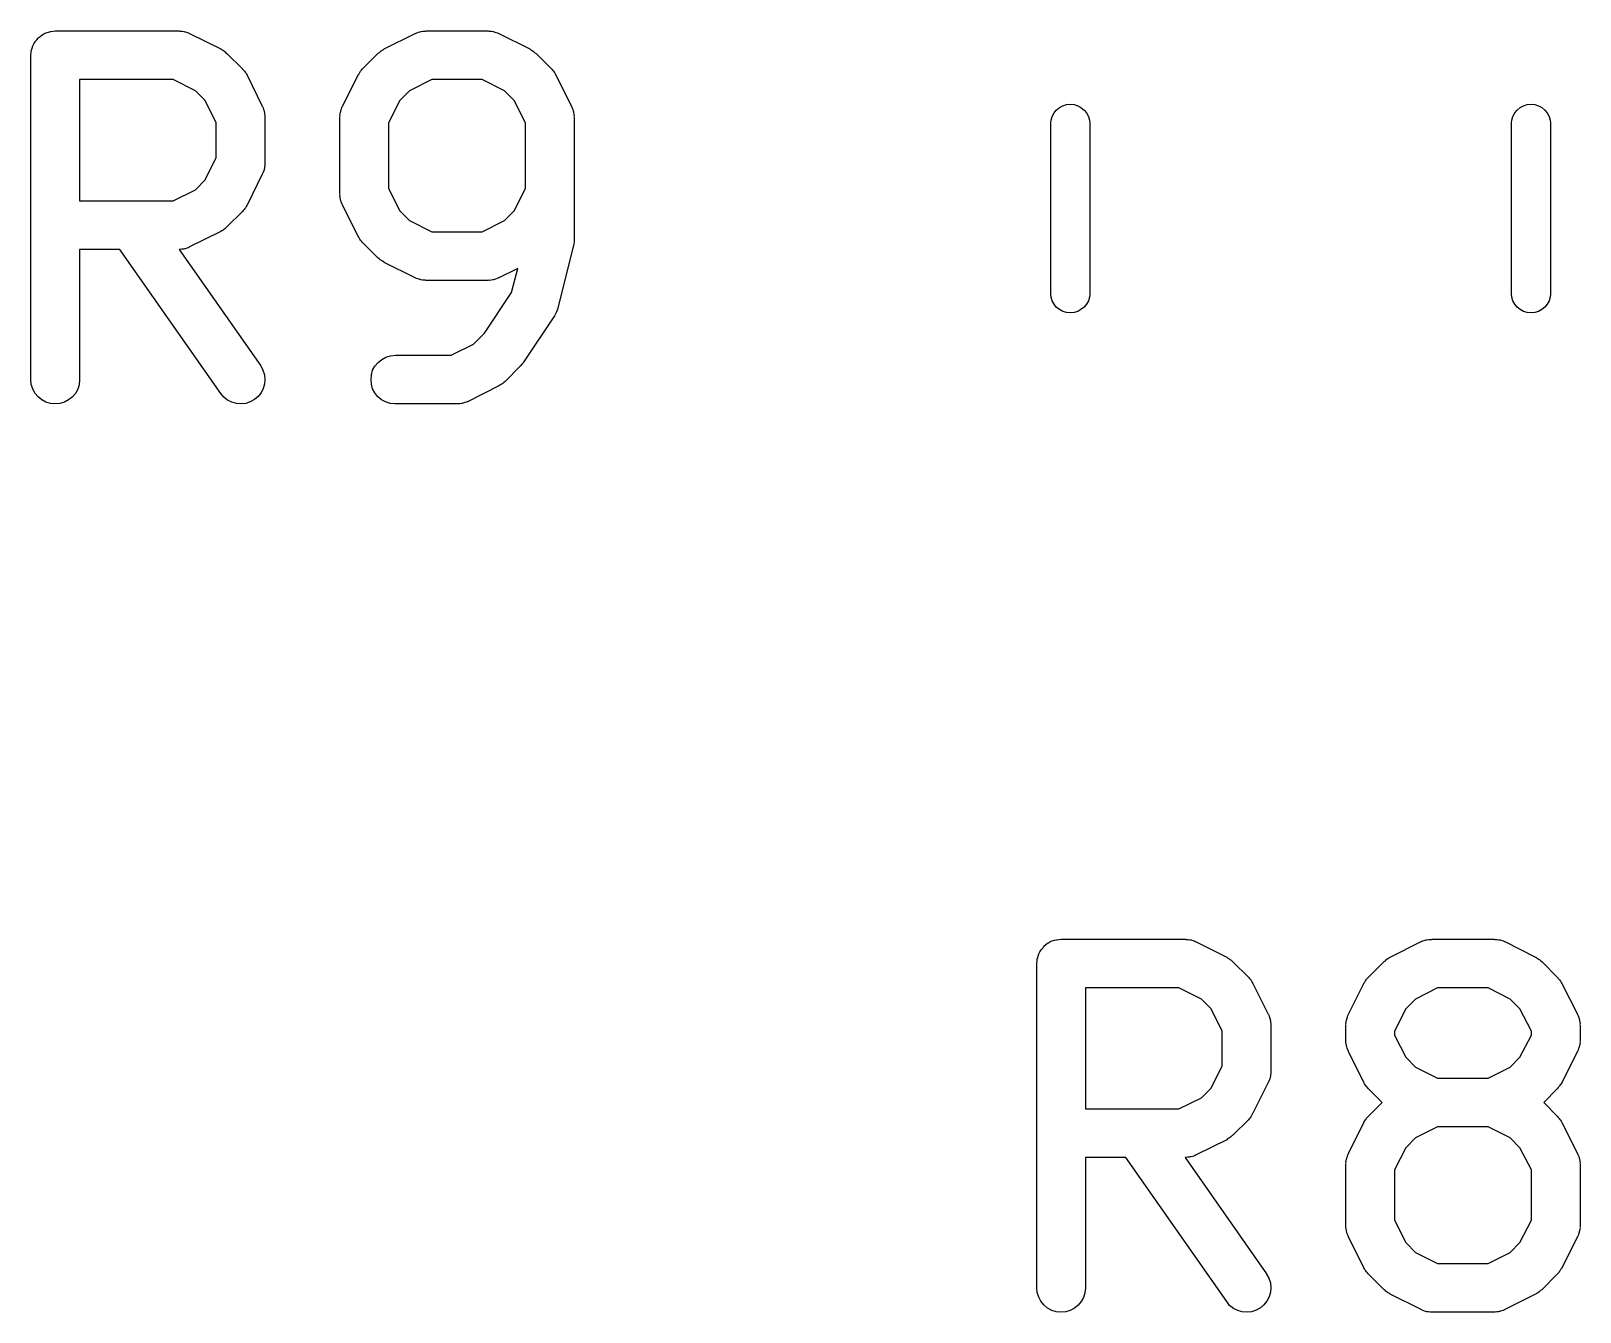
# Model space of a CAD drawing. Extents: x 156.4 to 200.3, y -120.7 to -71.6.
# Drawn here: x 158.587 to 163.361, y -101.727 to -97.777 of the extents above; entities that cross this region are included whole.
import ezdxf

# ---------------------------------------------------------------- set-up
doc = ezdxf.new("R2010")
doc.units = 0
doc.layers.add('BLACK', color=7, linetype='CONTINUOUS')

msp = doc.modelspace()

# ---------------------------------------------------------------- linework, layer by layer
at = {"layer": 'BLACK', "linetype": 'CONTINUOUS'}
for p, q in [((158.593, -97.8228), (158.596, -97.8166)), ((158.596, -97.8166), (158.6, -97.8104)), ((158.6, -97.81), (158.605, -97.8046)), ((158.6, -97.8102), (158.6, -97.81)), ((158.6, -97.8104), (158.6, -97.8102)), ((158.605, -97.8046), (158.609, -97.7992)), ((158.609, -97.7988), (158.615, -97.7944)), ((158.609, -97.799), (158.609, -97.7988)), ((158.609, -97.7992), (158.609, -97.799)), ((158.615, -97.7944), (158.62, -97.7899)), ((158.62, -97.7899), (158.621, -97.7898)), ((158.621, -97.7896), (158.627, -97.7864)), ((158.621, -97.7898), (158.621, -97.7896)), ((158.627, -97.7864), (158.633, -97.783)), ((158.633, -97.783), (158.634, -97.783)), ((158.634, -97.7828), (158.641, -97.7808)), ((158.634, -97.783), (158.634, -97.7828)), ((158.641, -97.7808), (158.647, -97.7788)), ((158.647, -97.7788), (158.648, -97.7788)), ((158.648, -97.7787), (158.655, -97.7781)), ((158.648, -97.7788), (158.648, -97.7787)), ((158.655, -97.7781), (158.662, -97.7774)), ((158.662, -97.7774), (159.043, -97.7774)), ((159.043, -97.7774), (159.044, -97.7774)), ((159.044, -97.7774), (159.046, -97.7776)), ((159.046, -97.7776), (159.048, -97.7776)), ((159.048, -97.7776), (159.053, -97.7784)), ((159.053, -97.7784), (159.058, -97.779)), ((159.058, -97.779), (159.061, -97.7797)), ((159.061, -97.7797), (159.063, -97.7801)), ((159.063, -97.7801), (159.068, -97.7819)), ((159.068, -97.7819), (159.072, -97.7834)), ((159.072, -97.7834), (159.074, -97.7845)), ((159.074, -97.7845), (159.076, -97.7853)), ((159.076, -97.7853), (159.172, -97.8329)), ((159.676, -97.8329), (159.771, -97.7853)), ((159.771, -97.7853), (159.772, -97.7848)), ((159.772, -97.7848), (159.774, -97.7841)), ((159.774, -97.7841), (159.776, -97.783)), ((159.776, -97.783), (159.781, -97.7816)), ((159.781, -97.7816), (159.786, -97.7798)), ((159.786, -97.7798), (159.788, -97.7794)), ((159.788, -97.7794), (159.79, -97.7788)), ((159.79, -97.7788), (159.795, -97.7783)), ((159.795, -97.7783), (159.8, -97.7775)), ((159.8, -97.7775), (159.803, -97.7776)), ((159.803, -97.7776), (159.805, -97.7774)), ((159.805, -97.7774), (159.995, -97.7774)), ((159.995, -97.7774), (159.996, -97.7774)), ((159.996, -97.7774), (159.998, -97.7776)), ((159.998, -97.7776), (160.001, -97.7776)), ((160.001, -97.7776), (160.006, -97.7784)), ((160.006, -97.7784), (160.011, -97.779)), ((160.011, -97.779), (160.013, -97.7797)), ((160.013, -97.7797), (160.015, -97.7801)), ((160.015, -97.7801), (160.02, -97.7819)), ((160.02, -97.7819), (160.025, -97.7834)), ((160.025, -97.7834), (160.027, -97.7845)), ((160.027, -97.7845), (160.029, -97.7853)), ((160.029, -97.7853), (160.124, -97.8329)), ((158.587, -97.8513), (158.588, -97.8443)), ((158.587, -97.8518), (158.587, -97.8513)), ((158.587, -97.8519), (158.587, -97.8518)), ((158.587, -97.8524), (158.587, -97.8519)), ((158.587, -97.8519), (158.587, -97.8519)), ((158.587, -98.8524), (158.587, -97.8524)), ((158.588, -97.8373), (158.589, -97.837)), ((158.588, -97.8443), (158.588, -97.8373)), ((158.589, -97.8368), (158.591, -97.8301)), ((158.589, -97.837), (158.589, -97.8368)), ((158.591, -97.8301), (158.593, -97.8233)), ((158.593, -97.8231), (158.593, -97.8228)), ((158.593, -97.8233), (158.593, -97.8231)), ((159.172, -97.8329), (159.173, -97.8334)), ((159.173, -97.8334), (159.176, -97.8357)), ((159.176, -97.8357), (159.18, -97.8377)), ((159.18, -97.8377), (159.182, -97.8397)), ((159.182, -97.8397), (159.185, -97.8414)), ((159.185, -97.8414), (159.188, -97.8443)), ((159.188, -97.8443), (159.191, -97.847)), ((159.191, -97.847), (159.239, -97.8946)), ((159.609, -97.8946), (159.656, -97.847)), ((159.656, -97.847), (159.657, -97.8462)), ((159.657, -97.8462), (159.661, -97.8436)), ((159.661, -97.8436), (159.664, -97.8407)), ((159.664, -97.8407), (159.666, -97.839)), ((159.666, -97.839), (159.669, -97.8371)), ((159.669, -97.8371), (159.672, -97.8352)), ((159.672, -97.8352), (159.676, -97.8329)), ((160.124, -97.8329), (160.125, -97.8334)), ((160.125, -97.8334), (160.128, -97.8357)), ((160.128, -97.8357), (160.132, -97.8377)), ((160.132, -97.8377), (160.135, -97.8397)), ((160.135, -97.8397), (160.137, -97.8414)), ((160.137, -97.8414), (160.14, -97.8443)), ((160.14, -97.8443), (160.144, -97.847)), ((160.144, -97.847), (160.191, -97.8946)), ((159.239, -97.8946), (159.239, -97.8953)), ((159.239, -97.8953), (159.242, -97.8986)), ((159.242, -97.8986), (159.245, -97.9017)), ((159.245, -97.9017), (159.247, -97.9043)), ((159.247, -97.9043), (159.249, -97.9068)), ((159.249, -97.9068), (159.251, -97.9105)), ((159.251, -97.9105), (159.253, -97.9141)), ((159.253, -97.9141), (159.3, -98.0093)), ((159.547, -98.0093), (159.595, -97.9141)), ((159.595, -97.9131), (159.598, -97.9096)), ((159.595, -97.9141), (159.595, -97.9131)), ((159.598, -97.9096), (159.6, -97.9059)), ((159.6, -97.9059), (159.602, -97.9035)), ((159.602, -97.9035), (159.603, -97.9009)), ((159.603, -97.9009), (159.606, -97.8978)), ((159.606, -97.8978), (159.609, -97.8946)), ((160.191, -97.8946), (160.192, -97.8953)), ((160.192, -97.8953), (160.194, -97.8986)), ((160.194, -97.8986), (160.197, -97.9017)), ((160.197, -97.9017), (160.199, -97.9043)), ((160.199, -97.9043), (160.201, -97.9068)), ((160.201, -97.9068), (160.203, -97.9105)), ((160.203, -97.9105), (160.205, -97.9141)), ((160.205, -97.9141), (160.253, -98.0093)), ((158.737, -97.9274), (158.737, -98.3012)), ((159.025, -97.9274), (158.737, -97.9274)), ((159.094, -97.9616), (159.025, -97.9274)), ((159.124, -97.992), (159.094, -97.9616)), ((159.754, -97.9616), (159.724, -97.992)), ((159.822, -97.9274), (159.754, -97.9616)), ((159.978, -97.9274), (159.822, -97.9274)), ((160.046, -97.9616), (159.978, -97.9274)), ((160.076, -97.992), (160.046, -97.9616)), ((159.158, -98.0606), (159.124, -97.992)), ((159.3, -98.0093), (159.301, -98.0103)), ((159.546, -98.0114), (159.547, -98.0093)), ((159.724, -97.992), (159.689, -98.0606)), ((160.111, -98.0606), (160.076, -97.992)), ((160.253, -98.0093), (160.253, -98.0103)), ((161.757, -98.0136), (161.767, -98.008)), ((161.767, -98.008), (161.778, -98.0046)), ((161.778, -98.0046), (161.79, -98.0035)), ((161.79, -98.0035), (161.802, -98.0046)), ((161.802, -98.0046), (161.813, -98.008)), ((161.813, -98.008), (161.823, -98.0136)), ((163.177, -98.0136), (163.187, -98.008)), ((163.187, -98.008), (163.198, -98.0046)), ((163.198, -98.0046), (163.21, -98.0035)), ((163.21, -98.0035), (163.222, -98.0046)), ((163.222, -98.0046), (163.233, -98.008)), ((163.233, -98.008), (163.243, -98.0136)), ((159.301, -98.0103), (159.302, -98.0123)), ((159.302, -98.0123), (159.303, -98.0143)), ((159.303, -98.0143), (159.304, -98.0192)), ((159.304, -98.0192), (159.306, -98.024)), ((159.306, -98.024), (159.306, -98.0262)), ((159.306, -98.0262), (159.307, -98.0283)), ((159.307, -98.0283), (159.307, -98.0334)), ((159.307, -98.0334), (159.308, -98.0385)), ((159.308, -98.0385), (159.308, -98.0407)), ((159.308, -98.0407), (159.308, -98.0429)), ((159.308, -98.0429), (159.308, -98.1857)), ((159.539, -98.0374), (159.54, -98.0324)), ((159.54, -98.0396), (159.539, -98.0374)), ((159.539, -98.0418), (159.54, -98.0396)), ((159.539, -98.0429), (159.539, -98.0418)), ((159.539, -98.281), (159.539, -98.0429)), ((159.54, -98.0324), (159.541, -98.0273)), ((159.541, -98.0273), (159.542, -98.0252)), ((159.542, -98.023), (159.544, -98.0182)), ((159.542, -98.0252), (159.542, -98.023)), ((159.544, -98.0182), (159.545, -98.0133)), ((159.545, -98.0133), (159.546, -98.0114)), ((160.253, -98.0103), (160.254, -98.0123)), ((160.254, -98.0123), (160.255, -98.0143)), ((160.255, -98.0143), (160.257, -98.0192)), ((160.257, -98.0192), (160.258, -98.024)), ((160.258, -98.024), (160.259, -98.0262)), ((160.259, -98.0262), (160.259, -98.0283)), ((160.259, -98.0283), (160.26, -98.0334)), ((160.26, -98.0334), (160.261, -98.0385)), ((160.261, -98.0385), (160.26, -98.0407)), ((160.26, -98.0407), (160.261, -98.0429)), ((160.261, -98.0429), (160.261, -98.4238)), ((161.73, -98.0608), (161.731, -98.052)), ((161.731, -98.052), (161.734, -98.0407)), ((161.734, -98.0407), (161.74, -98.0303)), ((161.74, -98.0303), (161.747, -98.0211)), ((161.747, -98.0211), (161.757, -98.0136)), ((161.823, -98.0136), (161.833, -98.0211)), ((161.833, -98.0211), (161.84, -98.0303)), ((161.84, -98.0303), (161.846, -98.0407)), ((161.846, -98.0407), (161.849, -98.052)), ((161.849, -98.052), (161.85, -98.0608)), ((163.15, -98.0608), (163.151, -98.052)), ((163.151, -98.052), (163.154, -98.0407)), ((163.154, -98.0407), (163.16, -98.0303)), ((163.16, -98.0303), (163.167, -98.0211)), ((163.167, -98.0211), (163.177, -98.0136)), ((163.243, -98.0136), (163.253, -98.0211)), ((163.253, -98.0211), (163.26, -98.0303)), ((163.26, -98.0303), (163.266, -98.0407)), ((163.266, -98.0407), (163.269, -98.052)), ((163.269, -98.052), (163.27, -98.0608)), ((159.158, -98.168), (159.158, -98.0606)), ((159.689, -98.0606), (159.689, -98.2632)), ((160.111, -98.2632), (160.111, -98.0606)), ((161.73, -98.5892), (161.73, -98.0608)), ((161.85, -98.0608), (161.85, -98.5892)), ((163.15, -98.5892), (163.15, -98.0608)), ((163.27, -98.0608), (163.27, -98.5892)), ((159.124, -98.2365), (159.158, -98.168)), ((159.308, -98.1912), (159.307, -98.1962)), ((159.307, -98.1962), (159.307, -98.2013)), ((159.308, -98.1857), (159.308, -98.1868)), ((159.308, -98.1868), (159.308, -98.189)), ((159.308, -98.189), (159.308, -98.1912)), ((159.094, -98.2669), (159.124, -98.2365)), ((159.3, -98.2193), (159.253, -98.3145)), ((159.301, -98.2172), (159.3, -98.2193)), ((159.302, -98.2153), (159.301, -98.2172)), ((159.304, -98.2104), (159.302, -98.2153)), ((159.306, -98.2056), (159.304, -98.2104)), ((159.307, -98.2013), (159.306, -98.2034)), ((159.306, -98.2034), (159.306, -98.2056)), ((159.025, -98.3012), (159.094, -98.2669)), ((159.54, -98.2831), (159.539, -98.281)), ((159.539, -98.2854), (159.54, -98.2831)), ((159.54, -98.2904), (159.539, -98.2854)), ((159.541, -98.2955), (159.54, -98.2904)), ((159.541, -98.2976), (159.541, -98.2955)), ((159.689, -98.2632), (159.724, -98.3318)), ((160.076, -98.3318), (160.111, -98.2632)), ((158.737, -98.3012), (159.025, -98.3012)), ((159.239, -98.334), (159.191, -98.3816)), ((159.241, -98.3307), (159.239, -98.334)), ((159.244, -98.3277), (159.241, -98.3307)), ((159.246, -98.3251), (159.244, -98.3277)), ((159.248, -98.3227), (159.246, -98.3251)), ((159.25, -98.319), (159.248, -98.3227)), ((159.252, -98.3154), (159.25, -98.319)), ((159.253, -98.3145), (159.252, -98.3154)), ((159.542, -98.2998), (159.541, -98.2976)), ((159.543, -98.3046), (159.542, -98.2998)), ((159.545, -98.3095), (159.543, -98.3046)), ((159.546, -98.3115), (159.545, -98.3095)), ((159.547, -98.3136), (159.546, -98.3115)), ((159.547, -98.3145), (159.547, -98.3136)), ((159.595, -98.4097), (159.547, -98.3145)), ((159.724, -98.3318), (159.754, -98.3622)), ((160.046, -98.3622), (160.076, -98.3318)), ((159.179, -98.3915), (159.175, -98.3934)), ((159.181, -98.3895), (159.179, -98.3915)), ((159.184, -98.3879), (159.181, -98.3895)), ((159.187, -98.385), (159.184, -98.3879)), ((159.19, -98.3823), (159.187, -98.385)), ((159.191, -98.3816), (159.19, -98.3823)), ((159.754, -98.3622), (159.822, -98.3964)), ((159.978, -98.3964), (160.046, -98.3622)), ((159.172, -98.3957), (159.076, -98.4433)), ((159.175, -98.3934), (159.172, -98.3957)), ((159.597, -98.4133), (159.595, -98.4097)), ((159.599, -98.417), (159.597, -98.4133)), ((159.601, -98.4195), (159.599, -98.417)), ((159.603, -98.4221), (159.601, -98.4195)), ((159.606, -98.4252), (159.603, -98.4221)), ((159.608, -98.4285), (159.606, -98.4252)), ((159.609, -98.4292), (159.608, -98.4285)), ((159.656, -98.4768), (159.609, -98.4292)), ((159.822, -98.3964), (159.978, -98.3964)), ((160.26, -98.4335), (160.259, -98.4394)), ((160.259, -98.4394), (160.259, -98.4407)), ((160.261, -98.4275), (160.26, -98.4335)), ((160.261, -98.4238), (160.261, -98.4249)), ((160.261, -98.4249), (160.261, -98.4262)), ((160.261, -98.4262), (160.261, -98.4275)), ((158.861, -98.4512), (158.737, -98.4512)), ((158.737, -98.4512), (158.737, -98.8524)), ((159.172, -98.8954), (158.861, -98.4512)), ((159.045, -98.451), (159.044, -98.4511)), ((159.044, -98.4511), (159.295, -98.8094)), ((159.047, -98.4511), (159.045, -98.451)), ((159.052, -98.4503), (159.047, -98.4511)), ((159.057, -98.4498), (159.052, -98.4503)), ((159.06, -98.4491), (159.057, -98.4498)), ((159.062, -98.4488), (159.06, -98.4491)), ((159.067, -98.447), (159.062, -98.4488)), ((159.071, -98.4455), (159.067, -98.447)), ((159.073, -98.4445), (159.071, -98.4455)), ((159.075, -98.4437), (159.073, -98.4445)), ((159.076, -98.4433), (159.075, -98.4437)), ((159.66, -98.4795), (159.656, -98.4768)), ((159.663, -98.4825), (159.66, -98.4795)), ((159.665, -98.4842), (159.663, -98.4825)), ((159.668, -98.4861), (159.665, -98.4842)), ((159.672, -98.4881), (159.668, -98.4861)), ((160.258, -98.442), (160.211, -98.6325)), ((160.259, -98.4407), (160.258, -98.442)), ((159.675, -98.4904), (159.672, -98.4881)), ((159.676, -98.4909), (159.675, -98.4904)), ((159.771, -98.5385), (159.676, -98.4909)), ((160.087, -98.5094), (160.029, -98.5385)), ((160.068, -98.5835), (160.087, -98.5094)), ((159.773, -98.5393), (159.771, -98.5385)), ((159.775, -98.5404), (159.773, -98.5393)), ((159.78, -98.5419), (159.775, -98.5404)), ((159.785, -98.5437), (159.78, -98.5419)), ((159.787, -98.5441), (159.785, -98.5437)), ((159.789, -98.5448), (159.787, -98.5441)), ((159.794, -98.5454), (159.789, -98.5448)), ((159.799, -98.5462), (159.794, -98.5454)), ((159.802, -98.5462), (159.799, -98.5462)), ((159.804, -98.5464), (159.802, -98.5462)), ((159.805, -98.5464), (159.804, -98.5464)), ((159.995, -98.5464), (159.805, -98.5464)), ((159.997, -98.5462), (159.995, -98.5464)), ((160, -98.5463), (159.997, -98.5462)), ((160.005, -98.5455), (160, -98.5463)), ((160.01, -98.545), (160.005, -98.5455)), ((160.012, -98.5444), (160.01, -98.545)), ((160.014, -98.544), (160.012, -98.5444)), ((160.019, -98.5423), (160.014, -98.544)), ((160.024, -98.5408), (160.019, -98.5423)), ((160.026, -98.5397), (160.024, -98.5408)), ((160.028, -98.539), (160.026, -98.5397)), ((160.029, -98.5385), (160.028, -98.539)), ((159.985, -98.7094), (160.068, -98.5835)), ((161.731, -98.598), (161.73, -98.5892)), ((161.734, -98.6093), (161.731, -98.598)), ((161.74, -98.6197), (161.734, -98.6093)), ((161.747, -98.6289), (161.74, -98.6197)), ((161.757, -98.6364), (161.747, -98.6289)), ((161.833, -98.6289), (161.823, -98.6364)), ((161.84, -98.6197), (161.833, -98.6289)), ((161.846, -98.6093), (161.84, -98.6197)), ((161.849, -98.598), (161.846, -98.6093)), ((161.85, -98.5892), (161.849, -98.598)), ((163.151, -98.598), (163.15, -98.5892)), ((163.154, -98.6093), (163.151, -98.598)), ((163.16, -98.6197), (163.154, -98.6093)), ((163.167, -98.6289), (163.16, -98.6197)), ((163.177, -98.6364), (163.167, -98.6289)), ((163.253, -98.6289), (163.243, -98.6364)), ((163.26, -98.6197), (163.253, -98.6289)), ((163.266, -98.6093), (163.26, -98.6197)), ((163.269, -98.598), (163.266, -98.6093)), ((163.27, -98.5892), (163.269, -98.598)), ((160.2, -98.6559), (160.105, -98.7987)), ((160.203, -98.6515), (160.2, -98.6559)), ((160.205, -98.6472), (160.203, -98.6515)), ((160.206, -98.645), (160.205, -98.6472)), ((160.207, -98.643), (160.206, -98.645)), ((160.209, -98.6382), (160.207, -98.643)), ((160.211, -98.6335), (160.209, -98.6382)), ((160.211, -98.6325), (160.211, -98.6335)), ((161.767, -98.642), (161.757, -98.6364)), ((161.778, -98.6454), (161.767, -98.642)), ((161.79, -98.6465), (161.778, -98.6454)), ((161.802, -98.6454), (161.79, -98.6465)), ((161.813, -98.642), (161.802, -98.6454)), ((161.823, -98.6364), (161.813, -98.642)), ((163.187, -98.642), (163.177, -98.6364)), ((163.198, -98.6454), (163.187, -98.642)), ((163.21, -98.6465), (163.198, -98.6454)), ((163.222, -98.6454), (163.21, -98.6465)), ((163.233, -98.642), (163.222, -98.6454)), ((163.243, -98.6364), (163.233, -98.642)), ((159.951, -98.7431), (159.985, -98.7094)), ((159.882, -98.7774), (159.951, -98.7431)), ((159.295, -98.8094), (159.295, -98.8102)), ((159.295, -98.8102), (159.302, -98.8231)), ((159.64, -98.8233), (159.647, -98.8104)), ((159.647, -98.8104), (159.657, -98.7992)), ((159.657, -98.7992), (159.668, -98.7899)), ((159.668, -98.7899), (159.681, -98.783)), ((159.681, -98.783), (159.695, -98.7788)), ((159.695, -98.7788), (159.71, -98.7774)), ((159.71, -98.7774), (159.882, -98.7774)), ((160.096, -98.8102), (160.048, -98.8578)), ((160.1, -98.8049), (160.096, -98.8102)), ((160.105, -98.7996), (160.1, -98.8049)), ((160.105, -98.7987), (160.105, -98.7989)), ((160.105, -98.7989), (160.105, -98.7989)), ((160.105, -98.7989), (160.105, -98.7989)), ((160.105, -98.7989), (160.105, -98.7996)), ((158.588, -98.8669), (158.587, -98.8524)), ((158.593, -98.881), (158.588, -98.8669)), ((158.735, -98.868), (158.731, -98.8819)), ((158.737, -98.8534), (158.735, -98.868)), ((158.737, -98.8524), (158.737, -98.8534)), ((159.302, -98.8231), (159.307, -98.8371)), ((159.307, -98.8662), (159.303, -98.8802)), ((159.307, -98.8371), (159.308, -98.8516)), ((159.308, -98.8516), (159.307, -98.8662)), ((159.635, -98.8519), (159.636, -98.8373)), ((159.636, -98.8664), (159.635, -98.8519)), ((159.636, -98.8373), (159.64, -98.8233)), ((159.64, -98.8805), (159.636, -98.8664)), ((160.036, -98.8677), (160.032, -98.8696)), ((160.039, -98.8657), (160.036, -98.8677)), ((160.041, -98.8641), (160.039, -98.8657)), ((160.044, -98.8612), (160.041, -98.8641)), ((160.048, -98.8585), (160.044, -98.8612)), ((160.048, -98.8578), (160.048, -98.8585)), ((158.599, -98.8939), (158.593, -98.881)), ((158.609, -98.9052), (158.599, -98.8939)), ((158.62, -98.9146), (158.609, -98.9052)), ((158.633, -98.9215), (158.62, -98.9146)), ((158.703, -98.9151), (158.69, -98.9219)), ((158.714, -98.906), (158.703, -98.9151)), ((158.724, -98.8948), (158.714, -98.906)), ((158.731, -98.8819), (158.724, -98.8948)), ((159.181, -98.9065), (159.172, -98.8954)), ((159.193, -98.9156), (159.181, -98.9065)), ((159.206, -98.9222), (159.193, -98.9156)), ((159.276, -98.9141), (159.263, -98.9212)), ((159.287, -98.9047), (159.276, -98.9141)), ((159.296, -98.8932), (159.287, -98.9047)), ((159.303, -98.8802), (159.296, -98.8932)), ((159.647, -98.8934), (159.64, -98.8805)), ((159.656, -98.9049), (159.647, -98.8934)), ((159.667, -98.9143), (159.656, -98.9049)), ((159.68, -98.9213), (159.667, -98.9143)), ((160.029, -98.8718), (159.934, -98.9195)), ((160.032, -98.8696), (160.029, -98.8718)), ((158.647, -98.9258), (158.633, -98.9215)), ((158.661, -98.9274), (158.647, -98.9258)), ((158.676, -98.9261), (158.661, -98.9274)), ((158.69, -98.9219), (158.676, -98.9261)), ((159.22, -98.9262), (159.206, -98.9222)), ((159.235, -98.9274), (159.22, -98.9262)), ((159.249, -98.9257), (159.235, -98.9274)), ((159.263, -98.9212), (159.249, -98.9257)), ((159.694, -98.9257), (159.68, -98.9213)), ((159.708, -98.9274), (159.694, -98.9257)), ((159.71, -98.9274), (159.708, -98.9274)), ((159.9, -98.9274), (159.71, -98.9274)), ((159.902, -98.9272), (159.9, -98.9274)), ((159.904, -98.9273), (159.902, -98.9272)), ((159.909, -98.9265), (159.904, -98.9273)), ((159.915, -98.926), (159.909, -98.9265)), ((159.917, -98.9253), (159.915, -98.926)), ((159.919, -98.925), (159.917, -98.9253)), ((159.924, -98.9232), (159.919, -98.925)), ((159.929, -98.9217), (159.924, -98.9232)), ((159.931, -98.9207), (159.929, -98.9217)), ((159.933, -98.9199), (159.931, -98.9207)), ((159.934, -98.9195), (159.933, -98.9199)), ((161.721, -100.59), (161.727, -100.586)), ((161.727, -100.586), (161.733, -100.583)), ((161.733, -100.583), (161.734, -100.583)), ((161.734, -100.583), (161.741, -100.581)), ((161.734, -100.583), (161.734, -100.583)), ((161.741, -100.581), (161.747, -100.579)), ((161.747, -100.579), (161.748, -100.579)), ((161.748, -100.579), (161.755, -100.578)), ((161.748, -100.579), (161.748, -100.579)), ((161.755, -100.578), (161.762, -100.577)), ((161.762, -100.577), (162.143, -100.577)), ((162.143, -100.577), (162.144, -100.577)), ((162.144, -100.577), (162.146, -100.578)), ((162.146, -100.578), (162.148, -100.578)), ((162.148, -100.578), (162.153, -100.578)), ((162.153, -100.578), (162.158, -100.579)), ((162.158, -100.579), (162.161, -100.58)), ((162.161, -100.58), (162.163, -100.58)), ((162.163, -100.58), (162.168, -100.582)), ((162.168, -100.582), (162.172, -100.583)), ((162.172, -100.583), (162.174, -100.585)), ((162.174, -100.585), (162.176, -100.585)), ((162.176, -100.585), (162.272, -100.633)), ((162.776, -100.633), (162.871, -100.585)), ((162.871, -100.585), (162.872, -100.585)), ((162.872, -100.585), (162.874, -100.584)), ((162.874, -100.584), (162.876, -100.583)), ((162.876, -100.583), (162.881, -100.582)), ((162.881, -100.582), (162.886, -100.58)), ((162.886, -100.58), (162.888, -100.579)), ((162.888, -100.579), (162.89, -100.579)), ((162.89, -100.579), (162.895, -100.578)), ((162.895, -100.578), (162.9, -100.578)), ((162.9, -100.578), (162.903, -100.578)), ((162.903, -100.578), (162.905, -100.577)), ((162.905, -100.577), (163.095, -100.577)), ((163.095, -100.577), (163.096, -100.577)), ((163.096, -100.577), (163.098, -100.578)), ((163.098, -100.578), (163.101, -100.578)), ((163.101, -100.578), (163.106, -100.578)), ((163.106, -100.578), (163.111, -100.579)), ((163.111, -100.579), (163.113, -100.58)), ((163.113, -100.58), (163.115, -100.58)), ((163.115, -100.58), (163.12, -100.582)), ((163.12, -100.582), (163.125, -100.583)), ((163.125, -100.583), (163.127, -100.585)), ((163.127, -100.585), (163.129, -100.585)), ((163.129, -100.585), (163.224, -100.633)), ((161.689, -100.637), (161.691, -100.63)), ((161.691, -100.63), (161.693, -100.623)), ((161.693, -100.623), (161.696, -100.617)), ((161.693, -100.623), (161.693, -100.623)), ((161.693, -100.623), (161.693, -100.623)), ((161.696, -100.617), (161.7, -100.61)), ((161.7, -100.61), (161.705, -100.605)), ((161.7, -100.61), (161.7, -100.61)), ((161.7, -100.61), (161.7, -100.61)), ((161.705, -100.605), (161.709, -100.599)), ((161.709, -100.599), (161.715, -100.594)), ((161.709, -100.599), (161.709, -100.599)), ((161.709, -100.599), (161.709, -100.599)), ((161.715, -100.594), (161.72, -100.59)), ((161.72, -100.59), (161.721, -100.59)), ((161.721, -100.59), (161.721, -100.59)), ((162.272, -100.633), (162.273, -100.633)), ((162.273, -100.633), (162.276, -100.636)), ((162.769, -100.637), (162.772, -100.635)), ((162.772, -100.635), (162.776, -100.633)), ((163.224, -100.633), (163.225, -100.633)), ((163.225, -100.633), (163.228, -100.636)), ((161.687, -100.651), (161.688, -100.644)), ((161.687, -100.652), (161.687, -100.651)), ((161.687, -101.652), (161.687, -100.652)), ((161.687, -100.652), (161.687, -100.652)), ((161.687, -100.652), (161.687, -100.652)), ((161.687, -100.652), (161.687, -100.652)), ((161.688, -100.644), (161.688, -100.637)), ((161.688, -100.637), (161.689, -100.637)), ((161.689, -100.637), (161.689, -100.637)), ((162.276, -100.636), (162.28, -100.638)), ((162.28, -100.638), (162.282, -100.64)), ((162.282, -100.64), (162.285, -100.641)), ((162.285, -100.641), (162.288, -100.644)), ((162.288, -100.644), (162.291, -100.647)), ((162.291, -100.647), (162.339, -100.695)), ((162.709, -100.695), (162.756, -100.647)), ((162.756, -100.647), (162.757, -100.646)), ((162.757, -100.646), (162.761, -100.644)), ((162.761, -100.644), (162.764, -100.641)), ((162.764, -100.641), (162.766, -100.639)), ((162.766, -100.639), (162.769, -100.637)), ((163.228, -100.636), (163.232, -100.638)), ((163.232, -100.638), (163.235, -100.64)), ((163.235, -100.64), (163.237, -100.641)), ((163.237, -100.641), (163.24, -100.644)), ((163.24, -100.644), (163.244, -100.647)), ((163.244, -100.647), (163.291, -100.695)), ((161.837, -100.727), (161.837, -101.101)), ((162.125, -100.727), (161.837, -100.727)), ((162.194, -100.762), (162.125, -100.727)), ((162.339, -100.695), (162.339, -100.695)), ((162.339, -100.695), (162.342, -100.699)), ((162.342, -100.699), (162.345, -100.702)), ((162.345, -100.702), (162.347, -100.704)), ((162.347, -100.704), (162.349, -100.707)), ((162.349, -100.707), (162.351, -100.711)), ((162.351, -100.711), (162.353, -100.714)), ((162.353, -100.714), (162.4, -100.809)), ((162.647, -100.809), (162.695, -100.714)), ((162.695, -100.713), (162.698, -100.71)), ((162.695, -100.714), (162.695, -100.713)), ((162.698, -100.71), (162.7, -100.706)), ((162.7, -100.706), (162.702, -100.703)), ((162.702, -100.703), (162.703, -100.701)), ((162.703, -100.701), (162.706, -100.698)), ((162.706, -100.698), (162.709, -100.695)), ((162.922, -100.727), (162.854, -100.762)), ((163.078, -100.727), (162.922, -100.727)), ((163.146, -100.762), (163.078, -100.727)), ((163.291, -100.695), (163.292, -100.695)), ((163.292, -100.695), (163.294, -100.699)), ((163.294, -100.699), (163.297, -100.702)), ((163.297, -100.702), (163.299, -100.704)), ((163.299, -100.704), (163.301, -100.707)), ((163.301, -100.707), (163.303, -100.711)), ((163.303, -100.711), (163.305, -100.714)), ((163.305, -100.714), (163.353, -100.809)), ((162.224, -100.792), (162.194, -100.762)), ((162.854, -100.762), (162.824, -100.792)), ((163.176, -100.792), (163.146, -100.762)), ((162.258, -100.861), (162.224, -100.792)), ((162.4, -100.809), (162.401, -100.81)), ((162.401, -100.81), (162.402, -100.812)), ((162.402, -100.812), (162.403, -100.814)), ((162.403, -100.814), (162.404, -100.819)), ((162.404, -100.819), (162.406, -100.824)), ((162.406, -100.824), (162.406, -100.826)), ((162.406, -100.826), (162.407, -100.828)), ((162.641, -100.827), (162.642, -100.825)), ((162.642, -100.823), (162.644, -100.818)), ((162.642, -100.825), (162.642, -100.823)), ((162.644, -100.818), (162.645, -100.813)), ((162.645, -100.813), (162.646, -100.811)), ((162.646, -100.811), (162.647, -100.809)), ((162.824, -100.792), (162.789, -100.861)), ((163.211, -100.861), (163.176, -100.792)), ((163.353, -100.809), (163.353, -100.81)), ((163.353, -100.81), (163.354, -100.812)), ((163.354, -100.812), (163.355, -100.814)), ((163.355, -100.814), (163.357, -100.819)), ((163.357, -100.819), (163.358, -100.824)), ((163.358, -100.824), (163.359, -100.826)), ((163.359, -100.826), (163.359, -100.828)), ((162.258, -100.968), (162.258, -100.861)), ((162.407, -100.828), (162.407, -100.833)), ((162.407, -100.833), (162.408, -100.838)), ((162.408, -100.838), (162.408, -100.841)), ((162.408, -100.841), (162.408, -100.843)), ((162.408, -100.843), (162.408, -100.986)), ((162.639, -100.837), (162.64, -100.832)), ((162.64, -100.84), (162.639, -100.837)), ((162.639, -100.842), (162.64, -100.84)), ((162.639, -100.843), (162.639, -100.842)), ((162.639, -100.89), (162.639, -100.843)), ((162.64, -100.832), (162.641, -100.827)), ((162.789, -100.861), (162.789, -100.873)), ((162.789, -100.873), (162.824, -100.941)), ((163.176, -100.941), (163.211, -100.873)), ((163.211, -100.873), (163.211, -100.861)), ((163.359, -100.828), (163.36, -100.833)), ((163.36, -100.833), (163.361, -100.838)), ((163.361, -100.838), (163.36, -100.841)), ((163.36, -100.841), (163.361, -100.843)), ((163.361, -100.843), (163.361, -100.89)), ((162.639, -100.893), (162.639, -100.89)), ((162.639, -100.895), (162.639, -100.893)), ((162.64, -100.9), (162.639, -100.895)), ((162.641, -100.905), (162.64, -100.9)), ((162.641, -100.907), (162.641, -100.905)), ((162.642, -100.909), (162.641, -100.907)), ((162.643, -100.914), (162.642, -100.909)), ((162.645, -100.919), (162.643, -100.914)), ((162.646, -100.921), (162.645, -100.919)), ((162.647, -100.923), (162.646, -100.921)), ((163.354, -100.922), (163.353, -100.924)), ((163.355, -100.92), (163.354, -100.922)), ((163.356, -100.915), (163.355, -100.92)), ((163.358, -100.91), (163.356, -100.915)), ((163.359, -100.906), (163.358, -100.908)), ((163.358, -100.908), (163.358, -100.91)), ((163.36, -100.901), (163.359, -100.906)), ((163.361, -100.892), (163.36, -100.894)), ((163.36, -100.894), (163.361, -100.896)), ((163.361, -100.896), (163.36, -100.901)), ((163.361, -100.89), (163.361, -100.892)), ((162.224, -101.037), (162.258, -100.968)), ((162.647, -100.924), (162.647, -100.923)), ((162.695, -101.019), (162.647, -100.924)), ((162.824, -100.941), (162.854, -100.972)), ((163.146, -100.972), (163.176, -100.941)), ((163.353, -100.924), (163.305, -101.019)), ((162.401, -101.017), (162.4, -101.019)), ((162.402, -101.015), (162.401, -101.017)), ((162.404, -101.01), (162.402, -101.015)), ((162.406, -101.006), (162.404, -101.01)), ((162.407, -101.001), (162.406, -101.003)), ((162.406, -101.003), (162.406, -101.006)), ((162.408, -100.991), (162.407, -100.996)), ((162.407, -100.996), (162.407, -101.001)), ((162.408, -100.986), (162.408, -100.987)), ((162.408, -100.987), (162.408, -100.989)), ((162.408, -100.989), (162.408, -100.991)), ((162.854, -100.972), (162.922, -101.006)), ((162.922, -101.006), (163.078, -101.006)), ((163.078, -101.006), (163.146, -100.972)), ((162.194, -101.067), (162.224, -101.037)), ((162.4, -101.019), (162.353, -101.114)), ((162.697, -101.023), (162.695, -101.019)), ((162.699, -101.027), (162.697, -101.023)), ((162.701, -101.029), (162.699, -101.027)), ((162.703, -101.032), (162.701, -101.029)), ((162.706, -101.035), (162.703, -101.032)), ((162.708, -101.038), (162.706, -101.035)), ((162.709, -101.039), (162.708, -101.038)), ((162.751, -101.081), (162.709, -101.039)), ((163.291, -101.039), (163.249, -101.081)), ((163.294, -101.035), (163.291, -101.039)), ((163.297, -101.032), (163.294, -101.035)), ((163.298, -101.03), (163.297, -101.032)), ((163.3, -101.027), (163.298, -101.03)), ((163.302, -101.024), (163.3, -101.027)), ((163.305, -101.02), (163.302, -101.024)), ((163.305, -101.019), (163.305, -101.02)), ((161.837, -101.101), (162.125, -101.101)), ((162.125, -101.101), (162.194, -101.067)), ((162.709, -101.123), (162.751, -101.081)), ((163.249, -101.081), (163.291, -101.123)), ((162.339, -101.134), (162.291, -101.182)), ((162.341, -101.131), (162.339, -101.134)), ((162.344, -101.128), (162.341, -101.131)), ((162.346, -101.125), (162.344, -101.128)), ((162.348, -101.123), (162.346, -101.125)), ((162.35, -101.119), (162.348, -101.123)), ((162.352, -101.115), (162.35, -101.119)), ((162.353, -101.114), (162.352, -101.115)), ((162.647, -101.238), (162.695, -101.143)), ((162.695, -101.142), (162.698, -101.138)), ((162.695, -101.143), (162.695, -101.142)), ((162.698, -101.138), (162.7, -101.134)), ((162.7, -101.134), (162.702, -101.132)), ((162.702, -101.132), (162.703, -101.129)), ((162.703, -101.129), (162.706, -101.126)), ((162.706, -101.126), (162.709, -101.123)), ((162.922, -101.156), (162.854, -101.19)), ((163.078, -101.156), (162.922, -101.156)), ((163.146, -101.19), (163.078, -101.156)), ((163.291, -101.123), (163.292, -101.124)), ((163.292, -101.124), (163.294, -101.127)), ((163.294, -101.127), (163.297, -101.13)), ((163.297, -101.13), (163.299, -101.133)), ((163.299, -101.133), (163.301, -101.135)), ((163.301, -101.135), (163.303, -101.139)), ((163.303, -101.139), (163.305, -101.143)), ((163.305, -101.143), (163.353, -101.238)), ((162.272, -101.196), (162.176, -101.243)), ((162.275, -101.193), (162.272, -101.196)), ((162.279, -101.191), (162.275, -101.193)), ((162.281, -101.19), (162.279, -101.191)), ((162.284, -101.188), (162.281, -101.19)), ((162.287, -101.185), (162.284, -101.188)), ((162.29, -101.182), (162.287, -101.185)), ((162.291, -101.182), (162.29, -101.182)), ((162.854, -101.19), (162.824, -101.221)), ((163.176, -101.221), (163.146, -101.19)), ((161.961, -101.251), (161.837, -101.251)), ((161.837, -101.251), (161.837, -101.652)), ((162.272, -101.695), (161.961, -101.251)), ((162.145, -101.251), (162.144, -101.251)), ((162.144, -101.251), (162.395, -101.609)), ((162.147, -101.251), (162.145, -101.251)), ((162.152, -101.25), (162.147, -101.251)), ((162.157, -101.25), (162.152, -101.25)), ((162.16, -101.249), (162.157, -101.25)), ((162.162, -101.249), (162.16, -101.249)), ((162.167, -101.247), (162.162, -101.249)), ((162.171, -101.246), (162.167, -101.247)), ((162.173, -101.244), (162.171, -101.246)), ((162.175, -101.244), (162.173, -101.244)), ((162.176, -101.243), (162.175, -101.244)), ((162.64, -101.261), (162.641, -101.256)), ((162.641, -101.256), (162.642, -101.254)), ((162.642, -101.252), (162.644, -101.247)), ((162.642, -101.254), (162.642, -101.252)), ((162.644, -101.247), (162.645, -101.242)), ((162.645, -101.242), (162.646, -101.24)), ((162.646, -101.24), (162.647, -101.238)), ((162.824, -101.221), (162.789, -101.289)), ((163.211, -101.289), (163.176, -101.221)), ((163.353, -101.238), (163.353, -101.239)), ((163.353, -101.239), (163.354, -101.241)), ((163.354, -101.241), (163.355, -101.243)), ((163.355, -101.243), (163.357, -101.248)), ((163.357, -101.248), (163.358, -101.253)), ((163.358, -101.253), (163.359, -101.255)), ((163.359, -101.255), (163.359, -101.257)), ((162.639, -101.266), (162.64, -101.261)), ((162.64, -101.268), (162.639, -101.266)), ((162.639, -101.27), (162.64, -101.268)), ((162.639, -101.271), (162.639, -101.27)), ((162.639, -101.462), (162.639, -101.271)), ((162.789, -101.289), (162.789, -101.444)), ((163.211, -101.444), (163.211, -101.289)), ((163.359, -101.257), (163.36, -101.262)), ((163.36, -101.262), (163.361, -101.267)), ((163.361, -101.267), (163.36, -101.269)), ((163.36, -101.269), (163.361, -101.271)), ((163.361, -101.271), (163.361, -101.462)), ((162.789, -101.444), (162.824, -101.513)), ((163.176, -101.513), (163.211, -101.444)), ((162.639, -101.464), (162.639, -101.462)), ((162.639, -101.466), (162.639, -101.464)), ((162.64, -101.471), (162.639, -101.466)), ((162.641, -101.476), (162.64, -101.471)), ((162.641, -101.479), (162.641, -101.476)), ((162.642, -101.481), (162.641, -101.479)), ((162.643, -101.486), (162.642, -101.481)), ((162.645, -101.49), (162.643, -101.486)), ((162.646, -101.492), (162.645, -101.49)), ((162.647, -101.495), (162.646, -101.492)), ((162.695, -101.591), (162.647, -101.495)), ((162.647, -101.495), (162.647, -101.495)), ((163.353, -101.495), (163.305, -101.591)), ((163.354, -101.493), (163.353, -101.495)), ((163.355, -101.491), (163.354, -101.493)), ((163.356, -101.487), (163.355, -101.491)), ((163.358, -101.482), (163.356, -101.487)), ((163.359, -101.477), (163.358, -101.48)), ((163.358, -101.48), (163.358, -101.482)), ((163.36, -101.472), (163.359, -101.477)), ((163.361, -101.463), (163.36, -101.465)), ((163.36, -101.465), (163.361, -101.467)), ((163.361, -101.467), (163.36, -101.472)), ((163.361, -101.462), (163.361, -101.463)), ((162.824, -101.513), (162.854, -101.543)), ((163.146, -101.543), (163.176, -101.513)), ((162.854, -101.543), (162.922, -101.577)), ((162.922, -101.577), (163.078, -101.577)), ((163.078, -101.577), (163.146, -101.543)), ((162.395, -101.609), (162.395, -101.61)), ((162.395, -101.61), (162.402, -101.623)), ((162.402, -101.623), (162.407, -101.637)), ((162.407, -101.637), (162.408, -101.652)), ((162.697, -101.594), (162.695, -101.591)), ((162.699, -101.598), (162.697, -101.594)), ((162.701, -101.6), (162.699, -101.598)), ((162.703, -101.603), (162.701, -101.6)), ((162.706, -101.606), (162.703, -101.603)), ((162.708, -101.609), (162.706, -101.606)), ((162.709, -101.61), (162.708, -101.609)), ((162.756, -101.658), (162.709, -101.61)), ((163.291, -101.61), (163.244, -101.658)), ((163.294, -101.607), (163.291, -101.61)), ((163.297, -101.604), (163.294, -101.607)), ((163.298, -101.601), (163.297, -101.604)), ((163.3, -101.599), (163.298, -101.601)), ((163.302, -101.595), (163.3, -101.599)), ((163.305, -101.592), (163.302, -101.595)), ((163.305, -101.591), (163.305, -101.592)), ((161.688, -101.667), (161.687, -101.652)), ((161.693, -101.681), (161.688, -101.667)), ((161.699, -101.694), (161.693, -101.681)), ((161.831, -101.682), (161.824, -101.695)), ((161.835, -101.668), (161.831, -101.682)), ((161.837, -101.653), (161.835, -101.668)), ((161.837, -101.652), (161.837, -101.653)), ((162.403, -101.68), (162.396, -101.693)), ((162.407, -101.666), (162.403, -101.68)), ((162.408, -101.652), (162.407, -101.666)), ((162.76, -101.66), (162.756, -101.658)), ((162.763, -101.663), (162.76, -101.66)), ((162.765, -101.665), (162.763, -101.663)), ((162.768, -101.667), (162.765, -101.665)), ((162.772, -101.669), (162.768, -101.667)), ((162.775, -101.671), (162.772, -101.669)), ((162.776, -101.672), (162.775, -101.671)), ((162.871, -101.719), (162.776, -101.672)), ((163.224, -101.672), (163.129, -101.719)), ((163.228, -101.67), (163.224, -101.672)), ((163.231, -101.668), (163.228, -101.67)), ((163.234, -101.666), (163.231, -101.668)), ((163.236, -101.664), (163.234, -101.666)), ((163.239, -101.661), (163.236, -101.664)), ((163.243, -101.659), (163.239, -101.661)), ((163.244, -101.658), (163.243, -101.659)), ((161.709, -101.705), (161.699, -101.694)), ((161.72, -101.715), (161.709, -101.705)), ((161.733, -101.722), (161.72, -101.715)), ((161.747, -101.726), (161.733, -101.722)), ((161.761, -101.727), (161.747, -101.726)), ((161.776, -101.726), (161.761, -101.727)), ((161.79, -101.722), (161.776, -101.726)), ((161.803, -101.715), (161.79, -101.722)), ((161.814, -101.706), (161.803, -101.715)), ((161.824, -101.695), (161.814, -101.706)), ((162.281, -101.707), (162.272, -101.695)), ((162.293, -101.716), (162.281, -101.707)), ((162.306, -101.722), (162.293, -101.716)), ((162.32, -101.726), (162.306, -101.722)), ((162.335, -101.727), (162.32, -101.726)), ((162.349, -101.726), (162.335, -101.727)), ((162.363, -101.721), (162.349, -101.726)), ((162.376, -101.714), (162.363, -101.721)), ((162.387, -101.705), (162.376, -101.714)), ((162.396, -101.693), (162.387, -101.705)), ((162.873, -101.72), (162.871, -101.719)), ((162.875, -101.721), (162.873, -101.72)), ((162.88, -101.723), (162.875, -101.721)), ((162.885, -101.725), (162.88, -101.723)), ((162.887, -101.725), (162.885, -101.725)), ((162.889, -101.726), (162.887, -101.725)), ((162.894, -101.726), (162.889, -101.726)), ((162.899, -101.727), (162.894, -101.726)), ((162.902, -101.727), (162.899, -101.727)), ((162.904, -101.727), (162.902, -101.727)), ((162.905, -101.727), (162.904, -101.727)), ((163.095, -101.727), (162.905, -101.727)), ((163.097, -101.727), (163.095, -101.727)), ((163.1, -101.727), (163.097, -101.727)), ((163.105, -101.726), (163.1, -101.727)), ((163.11, -101.726), (163.105, -101.726)), ((163.112, -101.725), (163.11, -101.726)), ((163.114, -101.725), (163.112, -101.725)), ((163.119, -101.723), (163.114, -101.725)), ((163.124, -101.722), (163.119, -101.723)), ((163.126, -101.721), (163.124, -101.722)), ((163.128, -101.72), (163.126, -101.721)), ((163.129, -101.719), (163.128, -101.72))]:
    msp.add_line(p, q, dxfattribs=at)

doc.saveas('drawing.dxf')
